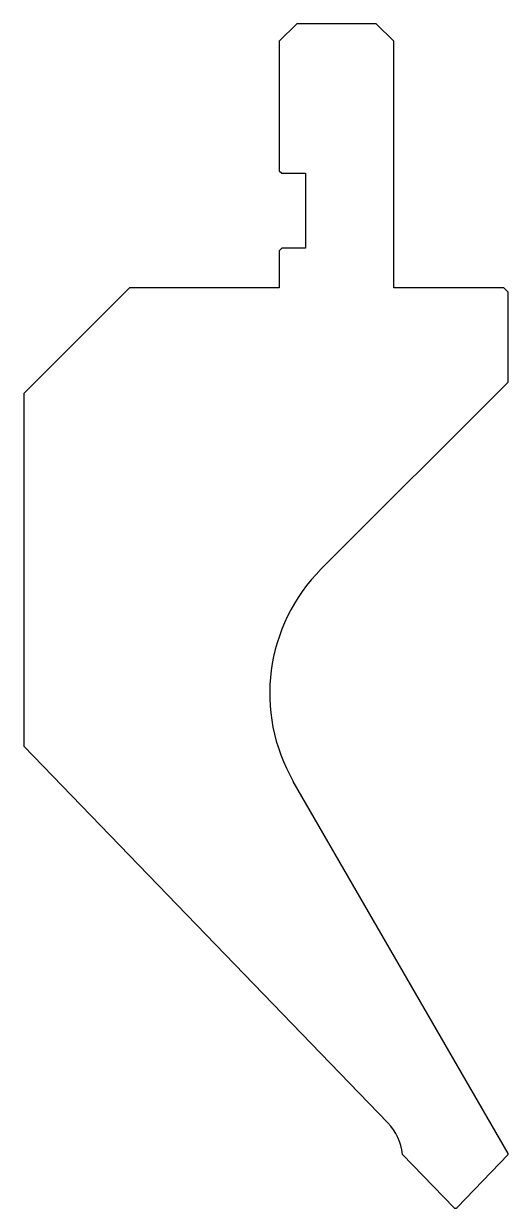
# Model space of a CAD drawing. Header units: metres. Extents: x -48 to 7, y -58 to 76.
import ezdxf

# ---------------------------------------------------------------- set-up
doc = ezdxf.new("R2010")
doc.units = ezdxf.units.M

msp = doc.modelspace()

# ---------------------------------------------------------------- linework, layer by layer
for p, q in [((-16.920005, 76.099986), (-18.920005, 74.099986)), ((-7.919996, 76.099986), (-16.920005, 76.099986)), ((-5.919996, 74.099986), (-7.919996, 76.099986)), ((-18.920005, 74.099986), (-18.920005, 59.399975)), ((-5.919996, 46.1), (-5.919996, 74.099986)), ((-18.920005, 59.399975), (-18.620005, 59.099975)), ((-18.620005, 59.099975), (-15.920003, 59.099975)), ((-15.920003, 59.099975), (-15.920003, 50.599975)), ((-18.620005, 50.599975), (-18.920005, 50.299975)), ((-18.920005, 50.299975), (-18.920005, 46.1)), ((-15.920003, 50.599975), (-18.620005, 50.599975)), ((-35.920001, 46.1), (-47.920001, 34.1)), ((-18.920005, 46.1), (-35.920001, 46.1)), ((6.580004, 46.1), (-5.919996, 46.1)), ((7.080004, 45.6), (6.580004, 46.1)), ((7.080004, 35.364275), (7.080004, 45.6)), ((-14.142136, 14.142136), (7.080004, 35.364275)), ((-47.920001, 34.1), (-47.920001, -6.000628)), ((-47.920001, -6.000628), (-6.597856, -48.790962)), ((7.080004, -52.262926), (-17.320508, -10)), ((-4.942499, -52.373409), (0.900165, -58.423665)), ((1.259835, -58.423665), (7.080004, -52.396703)), ((7.080004, -52.396703), (7.080004, -52.262926))]:
    msp.add_line(p, q)
for centre, radius, start, end in [((0, 0), 20, 135, 210), ((-10.914001, -52.959014), 6.000147, 5.600899, 44), ((1.08, -58.25), 0.25, 224, 316)]:
    msp.add_arc(centre, radius, start, end)

doc.saveas('drawing.dxf')
